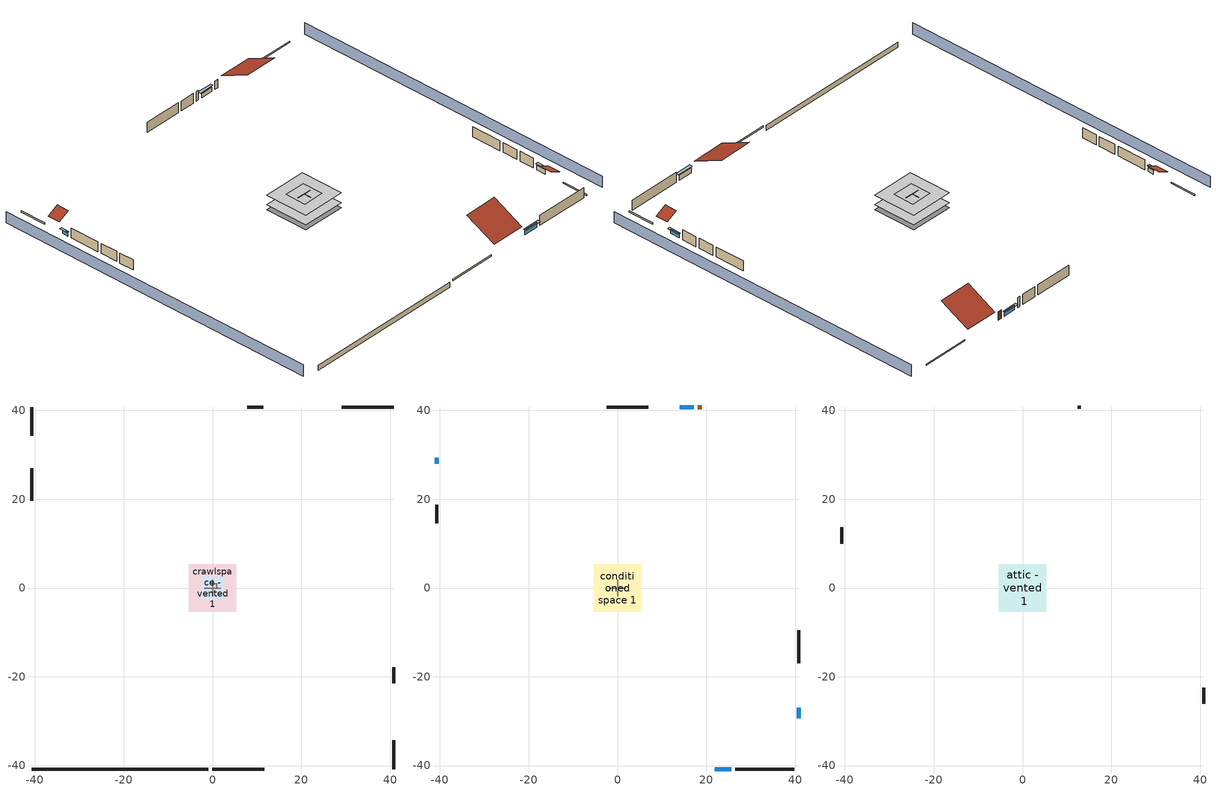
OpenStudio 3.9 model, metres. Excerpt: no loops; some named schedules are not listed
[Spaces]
garage 1
 floor foundation (Slab1 construction): -2.59,-2.59 -2.59,2.59 2.59,2.59 2.59,-2.59 z0
 wall outside (Wall1 construction): -40.77,27 -40.77,19.69 z0.3:2.74
 wall outside (Wall2 construction): 11.48,40.77 7.82,40.77 z0.3:2.74
 wall outside (Wall12 construction): 40.77,-21.49 40.77,-17.84 z0.3:2.74
 wall to conditioned space 1 (Wall5 construction Reversed): -1.83,0 1.83,0 z0.3:2.74
 wall to conditioned space 1 (Wall6 construction Reversed): 0,-1.83 0,1.83 z0.3:2.74
crawlspace - vented 1
 floor foundation (Slab2 construction): -5.34,-5.34 -5.34,5.34 5.34,5.34 5.34,-5.34 z-0.91
 wall outside (RimJoist1 construction): -0.03,-40.77 11.64,-40.77 z0.3:0.61
 wall outside (RimJoist2 construction): -40.77,40.77 -40.77,34.27 z0.3:0.61
 wall outside (RimJoist3 construction): 40.77,40.77 29.09,40.77 z0.3:0.61
 wall outside (RimJoist4 construction): 40.77,-40.77 40.77,-34.27 z0.3:0.61
 wall foundation (FoundationWall1 construction): -40.77,-40.77 -0.96,-40.77 z-0.91:0.3
central ac and furnace airloop ret air space
 floor adiabatic (AdiabaticConst): 0,0 0,1 1,1 1,0 z0
 wall adiabatic (AdiabaticConst): 0,1 0,0 1,0 1,1 0,1 z0:1
 ceiling adiabatic (AdiabaticConst): 1,0 1,1 0,1 0,0 z1
conditioned space 1
 floor to crawlspace - vented 1 (Floor2 construction): -5.34,-5.34 -5.34,5.34 5.34,5.34 5.34,-5.34 z0.3
 wall outside (Wall3 construction): 26.51,-40.77 39.84,-40.77 z0.3:2.74
 wall outside (Wall4 construction): -40.77,18.76 -40.77,14.57 z0.3:2.74
 wall outside (Wall7 construction): 6.89,40.77 -2.46,40.77 z0.3:2.74
 wall outside (Wall8 construction): 40.77,-16.91 40.77,-9.5 z0.3:2.74
 wall outside (AdiabaticWallConstruction): 21.94,-40.77 25.58,-40.77 z0.3:1.52; -40.77,29.36 -40.77,27.93 z0.3:1.28; 17.18,40.77 14.02,40.77 z0.3:1.37; 40.77,-29.36 40.77,-26.98 z0.3:1.34
 wall outside (AdiabaticWallConstruction 1): 19.02,40.77 18.1,40.77 z0.3:2.34
 window (WindowConstruction): 21.94,-40.77 25.58,-40.77 z0.3:1.52
 window (WindowConstruction 1): -40.77,29.36 -40.77,27.93 z0.3:1.28
 window (WindowConstruction 2): 17.18,40.77 14.02,40.77 z0.3:1.37
 window (WindowConstruction 3): 40.77,-29.36 40.77,-26.98 z0.3:1.34
 door (Door): 19.02,40.77 18.1,40.77 z0.3:2.34
attic - vented 1
 floor to garage 1 (Floor1 construction): -2.59,-2.59 -2.59,2.59 2.59,2.59 2.59,-2.59 z2.74
 floor to conditioned space 1 (Floor3 construction Reversed): -5.34,-5.34 -5.34,5.34 5.34,5.34 5.34,-5.34 z2.74
 wall outside (Wall9 construction): -40.77,13.64 -40.77,10.01 z0.3:2.74
 wall outside (Wall10 construction): 40.77,-26.05 40.77,-22.42 z0.3:2.74
 wall outside (Wall11 construction): 13.09,40.77 12.41,40.77 z0.3:2.74
 roof outside (Roof1 construction): 21.01,-40.77,2.74 21.01,-33.22,6.52 12.57,-33.22,6.52 12.57,-40.77,2.74
 roof outside (Roof2 construction): -40.77,30.29,2.74 -38.03,30.29,4.11 -38.03,33.35,4.11 -40.77,33.35,2.74
 roof outside (Roof3 construction): 40.77,-30.29,2.74 38.03,-30.29,4.11 38.03,-33.35,4.11 40.77,-33.35,2.74
 roof outside (Roof4 construction): 19.95,40.77,2.74 19.95,33.42,6.42 28.16,33.42,6.42 28.16,40.77,2.74
shading: 45.34,-40.77 45.34,40.77 / -45.34,40.77 -45.34,-40.77 z0:2.74; 25.88,-40.77 21.64,-40.77 21.64,-41.38 25.88,-41.38 z1.83; -40.77,27.63 -40.77,29.66 -41.38,29.66 -41.38,27.63 z1.58; 13.72,40.77 17.48,40.77 17.48,41.38 13.72,41.38 z1.68; 40.77,-26.68 40.77,-29.66 41.38,-29.66 41.38,-26.68 z1.65
[Site]
Portland Intl Arpt_OR: Latitude {deg}=45.59; Longitude {deg}=-122.6; Time Zone {hr}=-8; Elevation {m}=33; Terrain=Suburbs; Keep Site Location Information=Yes
[Site:GroundTemperature:Shallow]
10.2558, 8.96328, 8.85977, 9.47314, 11.9355, 14.3863, 16.5111, 17.8571, 17.9714, 16.8767, 14.8061, 12.4304
[Site:WaterMainsTemperature]
Calculation Method=Schedule; Temperature Schedule=mains temperature schedule
[Building]
Building 1
[Material] Roughness=Rough
Name | Thickness {m} | Conductivity {W/m-K} | Density {kg/m3} | Specific Heat {J/kg-K} | Thermal Absorptance | Solar Absorptance | Visible Absorptance
wood shingles or shakes | 0.00635 | 0.162714 | 1121.4 | 1465.45 | 0.9 | 0.85 | 0.85
roof rigid ins | 0.00281632 | 0.029427 | 32.04 | 1214.23 | 0.9 | 0.7 | 0.7
osb sheathing 0.5 in. | 0.0127 | 0.115458 | 512.64 | 1214.23 | 0.9 | 0.6 | 0.6
wood siding | 0.0254 | 0.102417 | 544.68 | 1172.36 | 0.9 | 0.85 | 0.85
osb sheathing 0.5 in. 1 | 0.0127 | 0.115458 | 512.64 | 1214.23 | 0.9 | 0.7 | 0.7
wall stud and cavity | 0.1397 | 0.727959 | 139.0536 | 1170.24 | 0.9 | 0.6 | 0.6
wall stud and cavity 1 | 0.1397 | 0.550994 | 139.0536 | 1170.24 | 0.9 | 0.7 | 0.7
gypsum board | 0.0127 | 0.160291 | 801 | 837.4 | 0.9 | 0.6 | 0.6
osb sheathing 0.5 in. 2; osb sheathing 0.5 in. 3 | 0.0127 | 0.115458 | 512.64 | 1214.23
wall stud and cavity 2 | 0.1397 | 0.335416 | 139.0536 | 1170.24 | 0.9 | 0.7 | 0.7
rim joist stud and cavity | 0.0508 | 0.178688 | 50.32683 | 1063.81 | 0.9 | 0.6 | 0.6
ceiling stud and cavity | 0.1397 | 1.39189 | 65.682 | 1177.47 | 0.9 | 0.7 | 0.7
floor stud and cavity | 0.1397 | 0.923637 | 92.3553 | 1139.71 | 0.9 | 0.7 | 0.7
osb sheathing 0.75 in. | 0.01905 | 0.115458 | 512.64 | 1214.23 | 0.9 | 0.7 | 0.7
floor covering | 0.0127 | 0.0433444 | 54.468 | 1339.84 | 0.9 | 0.6 | 0.6
ceiling loosefill ins | 0.254 | 0.0480833 | 16.02 | 1046.75 | 0.9 | 0.7 | 0.7
ceiling stud and cavity 1 | 0.1397 | 0.104117 | 65.682 | 1177.47 | 0.9 | 0.7 | 0.7
concrete 4.0 in. | 0.1016 | 1.803125 | 2242.8 | 837.4 | 0.9 | 0.7 | 0.7
concrete 8.0 in. | 0.2032 | 1.803125 | 2242.8 | 837.4 | 0.9 | 0.7 | 0.7
soil 0.5 in. | 0.0127 | 0.8655 | 1842.3 | 418.7 | 0.9 | 0.7 | 0.7
wood siding 1; wood siding 2 | 0.0254 | 0.102417 | 544.68 | 1172.36
wall rigid ins | 0.512978 | 0.029427 | 32.04 | 1214.23 | 0.9 | 0.7 | 0.7
wall stud and cavity 3 | 0.0889 | 0.380278 | 52.3479 | 1209.89 | 0.9 | 0.7 | 0.7
door material | 0.04445 | 0.0612267 | 512.64 | 1214.23 | 0.9 | 0.7 | 0.7
wall stud and cavity 4 | 0.0889 | 0.391764 | 83.0341 | 1211.67 | 0.9 | 0.7 | 0.7
furniture material conditioned space 1; furniture material garage 1 | 0.1524 | 0.115458 | 640.8 | 1214.23 | 0.9 | 0.6 | 0.6
[Construction]
Roof1 construction; Roof2 construction; Roof3 construction; Roof4 construction: wood shingles or shakes, roof rigid ins, osb sheathing 0.5 in.
Wall1 construction; Wall2 construction: wood siding, osb sheathing 0.5 in. 1, wall stud and cavity
Wall3 construction; Wall4 construction: wood siding, osb sheathing 0.5 in. 1, wall stud and cavity 1, gypsum board
Wall5 construction Reversed: gypsum board, wall stud and cavity 2, osb sheathing 0.5 in. 2
Wall6 construction Reversed: gypsum board, wall stud and cavity 2, osb sheathing 0.5 in. 3
Wall7 construction; Wall8 construction: wood siding, osb sheathing 0.5 in. 3, wall stud and cavity 1, gypsum board
Wall9 construction; Wall10 construction; Wall11 construction; Wall12 construction: wood siding, osb sheathing 0.5 in. 3, wall stud and cavity
RimJoist1 construction; RimJoist2 construction; RimJoist3 construction; RimJoist4 construction: wood siding, rim joist stud and cavity
Floor1 construction: ceiling stud and cavity
Floor2 construction: floor stud and cavity, osb sheathing 0.75 in., floor covering
Floor3 construction Reversed: gypsum board, ceiling stud and cavity 1, ceiling loosefill ins
Slab1 construction: concrete 4.0 in.
FoundationWall1 construction: concrete 8.0 in.
Slab2 construction: soil 0.5 in.
WindowConstruction; WindowConstruction 1; WindowConstruction 2; WindowConstruction 3: WindowMaterial
AdiabaticWallConstruction: wood siding 1, wall rigid ins, wall stud and cavity 3, gypsum board
Door: door material
AdiabaticWallConstruction 1: wood siding 2, wall rigid ins, wall stud and cavity 3, gypsum board
PartitionWallConstruction: gypsum board, wall stud and cavity 4, gypsum board
furniture construction conditioned space 1: furniture material conditioned space 1
furniture construction garage 1: furniture material garage 1
AdiabaticConst: Adiabatic
[WindowMaterial:SimpleGlazingSystem]
WindowMaterial: U-Factor {W/m2-K}=1.93052; Solar Heat Gain Coefficient=0.49
[Material:NoMass]
Adiabatic: Roughness=Rough; Thermal Resistance {m2-K/W}=176.1
[ThermalZone] Multiplier=1; Use Ideal Air Loads=No
Name | Volume {m3} | Thermostat
conditioned space | 278.185 | conditioned space temperature setpoint
attic - vented | 124.583
garage | 65.242
crawlspace - vented | 139.092
central ac and furnace airloop ret air zone | 1
[Sizing:Zone] Zone Cooling Design Supply Air Temperature Input Method=SupplyAirTemperature; Zone Cooling Design Supply Air Temperature {C}=14; Zone Cooling Design Supply Air Temperature Difference {deltaC}=11.11; Zone Heating Design Supply Air Temperature Input Method=SupplyAirTemperature; Zone Heating Design Supply Air Temperature {C}=40; Zone Heating Design Supply Air Temperature Difference {deltaC}=11.11; Zone Cooling Design Supply Air Humidity Ratio {kg-H2O/kg-air}=0.0085; Zone Heating Design Supply Air Humidity Ratio {kg-H2O/kg-air}=0.008; Cooling Design Air Flow Method=DesignDay; Heating Design Air Flow Method=DesignDay; Account for Dedicated Outdoor Air System=No; Dedicated Outdoor Air System Control Strategy=NeutralSupplyAir; Dedicated Outdoor Air Low Setpoint Temperature for Design {C}=autosize; Dedicated Outdoor Air High Setpoint Temperature for Design {C}=autosize; Zone Load Sizing Method=Sensible Load Only No Latent Load; Zone Latent Cooling Design Supply Air Humidity Ratio Input Method=HumidityRatioDifference; Zone Cooling Design Supply Air Humidity Ratio Difference {kgWater/kgDryAir}=0.005; Zone Latent Heating Design Supply Air Humidity Ratio Input Method=HumidityRatioDifference; Zone Humidification Design Supply Air Humidity Ratio Difference {kgWater/kgDryAir}=0.005; Sizing Option=Coincident
attic - vented; garage; crawlspace - vented; central ac and furnace airloop ret air zone
[Space]
Name | Thermal Zone | Volume {m3}
conditioned space 1 | conditioned space | 278.185
attic - vented 1 | attic - vented | 124.583
garage 1 | garage | 65.242
crawlspace - vented 1 | crawlspace - vented | 139.092
central ac and furnace airloop ret air space | central ac and furnace airloop ret air zone
[ThermostatSetpoint:DualSetpoint]
conditioned space temperature setpoint: Heating Setpoint Temperature Schedule=heating setpoint; Cooling Setpoint Temperature Schedule=cooling setpoint; Temperature Difference Between Cutout And Setpoint {deltaC}=0
[Foundation:Kiva] Wall Depth Below Slab {m}=0.2032
Name | Initial Indoor Air Temperature {C} | Wall Height Above Grade {m}
Foundation Kiva 1 | 13.4258 | 0.1016
Foundation Kiva 2 | 8.58325 | 0.3048
[Foundation:Kiva:Settings]
Soil Conductivity {W/m-K}=0.8655; Soil Density {kg/m3}=1842.3; Soil Specific Heat {J/kg-K}=418.7; Ground Solar Absorptivity=0.9; Ground Thermal Absorptivity=0.9; Ground Surface Roughness {m}=0.03; Far-Field Width {m}=40; Deep-Ground Boundary Condition=ZeroFlux; Deep-Ground Depth {m}=40; Minimum Cell Dimension {m}=0.2; Maximum Cell Growth Coefficient=3; Simulation Timestep=Timestep
[SurfaceProperty:ExposedFoundationPerimeter] Exposed Perimeter Calculation Method=TotalExposedPerimeter
Name | Total Exposed Perimeter {m}
Slab1 | 14.6304
Slab2 | 39.80688
[SurfaceProperty:IncidentSolarMultiplier] Incident Solar Multiplier=1; Incident Solar Multiplier Schedule=trans schedule winter=0.85 summer=0.7
Window1; Window2; Window3; Window4
[InternalMass:Definition] Design Level Calculation Method=SurfaceArea
Name | Construction | Surface Area {m2}
partition wall mass | PartitionWallConstruction | 114.085
furniture mass conditioned space 1 | furniture construction conditioned space 1 | 45.63397
furniture mass garage 1 | furniture construction garage 1 | 2.67561
[InternalMass] Multiplier=1
Name | Internal Mass Definition | Space or SpaceType
partition wall mass | partition wall mass | conditioned space 1
furniture mass conditioned space 1 | furniture mass conditioned space 1 | conditioned space 1
furniture mass garage 1 | furniture mass garage 1 | garage 1
[Fan:SystemModel]
central ac and furnace supply fan: Availability Schedule=Always On Discrete; Design Maximum Air Flow Rate {m3/s}=0.584743; Speed Control Method=Discrete; Electric Power Minimum Flow Rate Fraction=0.2; Design Pressure Rise {Pa}=500; Motor Efficiency=1; Motor In Air Stream Fraction=1; Design Electric Power Consumption {W}=autosize; Design Power Sizing Method=PowerPerFlow; Electric Power Per Unit Flow Rate {W/(m3/s)}=1059.44; Electric Power Per Unit Flow Rate Per Unit Pressure {W-s/m3-Pa}=1.66667; Fan Total Efficiency=0.7; Motor Loss Radiative Fraction=0; Speed Flow Fraction 1=0.8862; Speed Electric Power Fraction 1=0.69597; Speed Flow Fraction 2=1; Speed Electric Power Fraction 2=1
[EnergyManagementSystem:Sensor]
Name | Output Variable or Output Meter Index Key | Output Variable or Output Meter
central_ac_and_furnace_supply_fan_s; central_ac_and_furnace_supply_fan_s_1 | central ac and furnace supply fan | Fan Electricity Energy
water_heater_amb_temp | garage | Zone Mean Air Temperature
water_heater_amb_rh | garage | Zone Air Relative Humidity
water_heater_T_set | water heater setpoint | Schedule Value
out_pb_s |  | Site Outdoor Air Barometric Pressure
out_wt_s |  | Site Outdoor Air Humidity Ratio
site_vw_s |  | Site Wind Speed
cool_season | cooling season schedule | Schedule Value
central_ac_and_furnace_airloop_Fan_RTF_s | central ac and furnace supply fan | Fan Runtime Fraction Speed 1
central_ac_and_furnace_airloop_Fan_RTF_s_1 | central ac and furnace supply fan | Fan Runtime Fraction Speed 2
central_ac_and_furnace_airloop_AH_MFR_s | Node 7 | System Node Mass Flow Rate
central_ac_and_furnace_airloop_AH_VFR_s | Node 7 | System Node Current Density Volume Flow Rate
central_ac_and_furnace_airloop_AH_Tout_s | Node 7 | System Node Temperature
central_ac_and_furnace_airloop_AH_Wout_s | Node 7 | System Node Humidity Ratio
central_ac_and_furnace_airloop_RA_T_s | Node 10 | System Node Temperature
central_ac_and_furnace_airloop_Ra_W_s | Node 10 | System Node Humidity Ratio
central_ac_and_furnace_airloop_0_DZ_T_s | crawlspace - vented | Zone Air Temperature
central_ac_and_furnace_airloop_0_DZ_W_s | crawlspace - vented | Zone Mean Air Humidity Ratio
natural_vent_s | natural vent schedule | Schedule Value
htg_sp_s | heating setpoint | Schedule Value
clg_sp_s | cooling setpoint | Schedule Value
mech_vent_range_fan_0_sch_s | mech vent range fan 0 schedule | Schedule Value
mech_vent_bath_fan_0_sch_s | mech vent bath fan 0 schedule | Schedule Value
clothes_dryer_exhaust_0_sch_s | clothes_dryer | Schedule Value
htg_load_cond |  | Heating:EnergyTransfer:Zone:CONDITIONED SPACE
clg_load_cond |  | Cooling:EnergyTransfer:Zone:CONDITIONED SPACE
htg_load_duct |  | Heating:EnergyTransfer:Zone:CENTRAL AC AND FURNACE AIRLOOP RET AIR ZONE
clg_load_duct |  | Cooling:EnergyTransfer:Zone:CENTRAL AC AND FURNACE AIRLOOP RET AIR ZONE
s_conv | Floor2 | Surface Inside Face Convection Heat Gain Energy
s_ig | Floor2 | Surface Inside Face Internal Gains Radiation Heat Gain Energy
s_sol | Floor2 | Surface Inside Face Solar Radiation Heat Gain Energy
s_lgt | Floor2 | Surface Inside Face Lights Radiation Heat Gain Energy
s_surf | Floor2 | Surface Inside Face Net Surface Thermal Radiation Heat Gain Energy
s_conv_1 | Floor3 | Surface Inside Face Convection Heat Gain Energy
s_ig_1 | Floor3 | Surface Inside Face Internal Gains Radiation Heat Gain Energy
s_sol_1 | Floor3 | Surface Inside Face Solar Radiation Heat Gain Energy
s_lgt_1 | Floor3 | Surface Inside Face Lights Radiation Heat Gain Energy
s_surf_1 | Floor3 | Surface Inside Face Net Surface Thermal Radiation Heat Gain Energy
ss_sol | Door1 | Surface Inside Face Solar Radiation Heat Gain Energy
ss_lgt | Door1 | Surface Inside Face Lights Radiation Heat Gain Energy
ss_conv | Door1 | Surface Inside Face Convection Heat Gain Energy
ss_ig | Door1 | Surface Inside Face Internal Gains Radiation Heat Gain Energy
ss_surf | Door1 | Surface Inside Face Net Surface Thermal Radiation Heat Gain Energy
ss_conv_1 | Window1 | Surface Inside Face Convection Heat Gain Energy
ss_ig_1 | Window1 | Surface Inside Face Internal Gains Radiation Heat Gain Energy
ss_surf_1 | Window1 | Surface Inside Face Net Surface Thermal Radiation Heat Gain Energy
ss_trans_in | Window1 | Surface Window Transmitted Solar Radiation Rate
ss_back_out | Window1 | Surface Window Shortwave from Zone Back Out Window Heat Transfer Rate
ss_trans_out | Window1 | Surface Inside Face Initial Transmitted Diffuse Transmitted Out Window Solar Radiation Rate
ss_conv_2 | Window2 | Surface Inside Face Convection Heat Gain Energy
ss_ig_2 | Window2 | Surface Inside Face Internal Gains Radiation Heat Gain Energy
[OtherEquipment:Definition] Design Level Calculation Method=EquipmentLevel
Name | Design Level {W} | Fraction Latent | Fraction Radiant | Fraction Lost
water heater sens; central ac and furnace airloop_0 SupSensLkToCond; central ac and furnace airloop_0 SupCondToLv; central ac and furnace airloop_0 RetCondToRP; central ac and furnace airloop_0 RetSensLkToRP; central ac and furnace airloop_0 SupCondToDZ; central ac and furnace airloop_0 RetCondToDZ; central ac and furnace airloop_0 SupSensLkToDZ; mech vent house fan sensible load | 0 | 0 | 0 | 0
water heater lat; central ac and furnace airloop_0 SupLatLkToCond; central ac and furnace airloop_0 RetLatLkToRP; central ac and furnace airloop_0 SupLatLkToDZ; mech vent house fan latent load | 0 | 1 | 0 | 0
water heater energy adjustment1 | 0.01 | 0 | 0 | 1
clothes dryer 2 | 5079.72 | 0.015 | 0.081 | 0.85
cooking range 2 | 4701.52 | 0.16 | 0.384 | 0.2
general water use sensible | -61.6891 | 0 | 0.6 | 0
general water use latent | 62.594 | 1 | 0 | 0
[OtherEquipment]
Name | Other Equipment Definition | Space or SpaceType | Schedule | Fuel Type
water heater sens | water heater sens | garage 1 | Always On Discrete
water heater lat | water heater lat | garage 1 | Always On Discrete
water heater energy adjustment1 | water heater energy adjustment1 | garage 1 | Always On Discrete | Electricity
clothes dryer 1 | clothes dryer 2 | conditioned space 1 | clothes_dryer | NaturalGas
cooking range 1 | cooking range 2 | conditioned space 1 | cooking_range | NaturalGas
general water use sensible | general water use sensible | conditioned space 1 | general water use schedule
general water use latent | general water use latent | conditioned space 1 | general water use schedule
central ac and furnace airloop_0 SupSensLkToCond | central ac and furnace airloop_0 SupSensLkToCond | conditioned space 1 | Always On Discrete
central ac and furnace airloop_0 SupLatLkToCond | central ac and furnace airloop_0 SupLatLkToCond | conditioned space 1 | Always On Discrete
central ac and furnace airloop_0 SupCondToLv | central ac and furnace airloop_0 SupCondToLv | conditioned space 1 | Always On Discrete
central ac and furnace airloop_0 RetCondToRP | central ac and furnace airloop_0 RetCondToRP | central ac and furnace airloop ret air space | Always On Discrete
central ac and furnace airloop_0 RetSensLkToRP | central ac and furnace airloop_0 RetSensLkToRP | central ac and furnace airloop ret air space | Always On Discrete
central ac and furnace airloop_0 RetLatLkToRP | central ac and furnace airloop_0 RetLatLkToRP | central ac and furnace airloop ret air space | Always On Discrete
central ac and furnace airloop_0 SupCondToDZ | central ac and furnace airloop_0 SupCondToDZ | crawlspace - vented 1 | Always On Discrete
central ac and furnace airloop_0 RetCondToDZ | central ac and furnace airloop_0 RetCondToDZ | crawlspace - vented 1 | Always On Discrete
central ac and furnace airloop_0 SupSensLkToDZ | central ac and furnace airloop_0 SupSensLkToDZ | crawlspace - vented 1 | Always On Discrete
central ac and furnace airloop_0 SupLatLkToDZ | central ac and furnace airloop_0 SupLatLkToDZ | crawlspace - vented 1 | Always On Discrete
mech vent house fan sensible load | mech vent house fan sensible load | conditioned space 1 | Always On Discrete
mech vent house fan latent load | mech vent house fan latent load | conditioned space 1 | Always On Discrete
[ElectricEquipment:Definition] Design Level Calculation Method=EquipmentLevel
Name | Design Level {W} | Fraction Latent | Fraction Radiant | Fraction Lost
clothes washer | 543.096 | 0.03 | 0.162 | 0.7
clothes dryer | 382.361 | 0.015 | 0.081 | 0.85
fridge | 49.4292 | 0 | 0.6 | 0
cooking range | 160.423 | 0.16 | 0.384 | 0.2
misc tv | 440.875 | 0 | 0.6 | 0
misc plug loads | 336.17 | 0.021 | 0.558 | 0.049
whole house fan; mech vent house fan | 0 | 0 | 0 | 1
mech vent house fan cfis | 0 | 0 | 0 | 0
mech vent range fan 0 | 30 | 0 | 0 | 1
mech vent bath fan 0 | 15 | 0 | 0 | 1
[ElectricEquipment] Space or SpaceType=conditioned space 1
Name | Electric Equipment Definition | Schedule
clothes washer | clothes washer | clothes_washer
clothes dryer | clothes dryer | clothes_dryer
fridge | fridge | fridge schedule
cooking range | cooking range | cooking_range
misc tv | misc tv | plug_loads_tv
misc plug loads | misc plug loads | plug_loads_other
whole house fan | whole house fan | Always On Discrete
mech vent house fan | mech vent house fan | mech vent house fan schedule
mech vent house fan cfis | mech vent house fan cfis | mech vent house fan cfis schedule
mech vent range fan 0 | mech vent range fan 0 | mech vent range fan 0 schedule
mech vent bath fan 0 | mech vent bath fan 0 | mech vent bath fan 0 schedule
[WaterUse:Equipment:Definition]
clothes washer: Peak Flow Rate {m3/s}=1.01142e-05
[Lights:Definition] Design Level Calculation Method=LightingLevel; Fraction Radiant=0.6; Fraction Visible=0.2; Return Air Fraction=0
Name | Lighting Level {W}
interior lighting | 190.028
garage lighting | 8.40462
[Lights] Fraction Replaceable=1
Name | Lights Definition | Space or SpaceType | Schedule
interior lighting | interior lighting | conditioned space 1 | lighting_interior
garage lighting | garage lighting | garage 1 | lighting_garage
[Exterior:Lights:Definition]
exterior lighting: Design Level {W}=6.19068
[Exterior:Lights]
exterior lighting: Exterior Lights Definition=exterior lighting; Schedule=exterior lighting schedule
[People:Definition]
occupants: Number of People Calculation Method=People; Number of People {people}=3; Fraction Radiant=0.314171; Sensible Heat Fraction=0.56303; Carbon Dioxide Generation Rate {m3/s-W}=0; Enable ASHRAE 55 Comfort Warnings=No; Mean Radiant Temperature Calculation Type=EnclosureAveraged
[People]
occupants: People Definition=occupants; Space or SpaceType=conditioned space 1; Number of People Schedule=occupants; Activity Level Schedule=occupants activity schedule; Multiplier=1
[ZoneMixing] Schedule=Always On Continuous; Design Flow Rate Calculation Method=Flow/Zone; Design Flow Rate {m3/s}=0
Name | Zone or Space | Source Zone or Space
central ac and furnace airloop_0 ZoneMixDZToCond mix | conditioned space | crawlspace - vented
central ac and furnace airloop_0 ZoneMixCondToDZ mix | crawlspace - vented | conditioned space
whole house fan mix | attic - vented | conditioned space
[SpaceInfiltration:DesignFlowRate] Schedule=Always On Discrete
Name | Space or SpaceType | Design Flow Rate Calculation Method | Design Flow Rate {m3/s} | Air Changes per Hour {1/hr} | Constant Term Coefficient | Temperature Term Coefficient | Velocity Term Coefficient | Velocity Squared Term Coefficient
natural vent flow; whole house fan flow; infil flow | conditioned space 1 | Flow/Space | 0
infil crawlspace - vented 1 | crawlspace - vented 1 | AirChanges/Hour |  | 2.6013 | 1 | 0 | 0 | 0
crawlspace_vented 1 duct leakage imbalance infil flow | crawlspace - vented 1 | Flow/Space | 0
[SpaceInfiltration:EffectiveLeakageArea] Schedule=Always On Discrete
Name | Space or SpaceType | Effective Air Leakage Area {cm2} | Stack Coefficient | Wind Coefficient
infil garage 1 | garage 1 | 679.592 | 0.000129147 | 4.64657e-05
infil attic - vented 1 | attic - vented 1 | 4694.23 | 0.000184533 | 3.63581e-05
